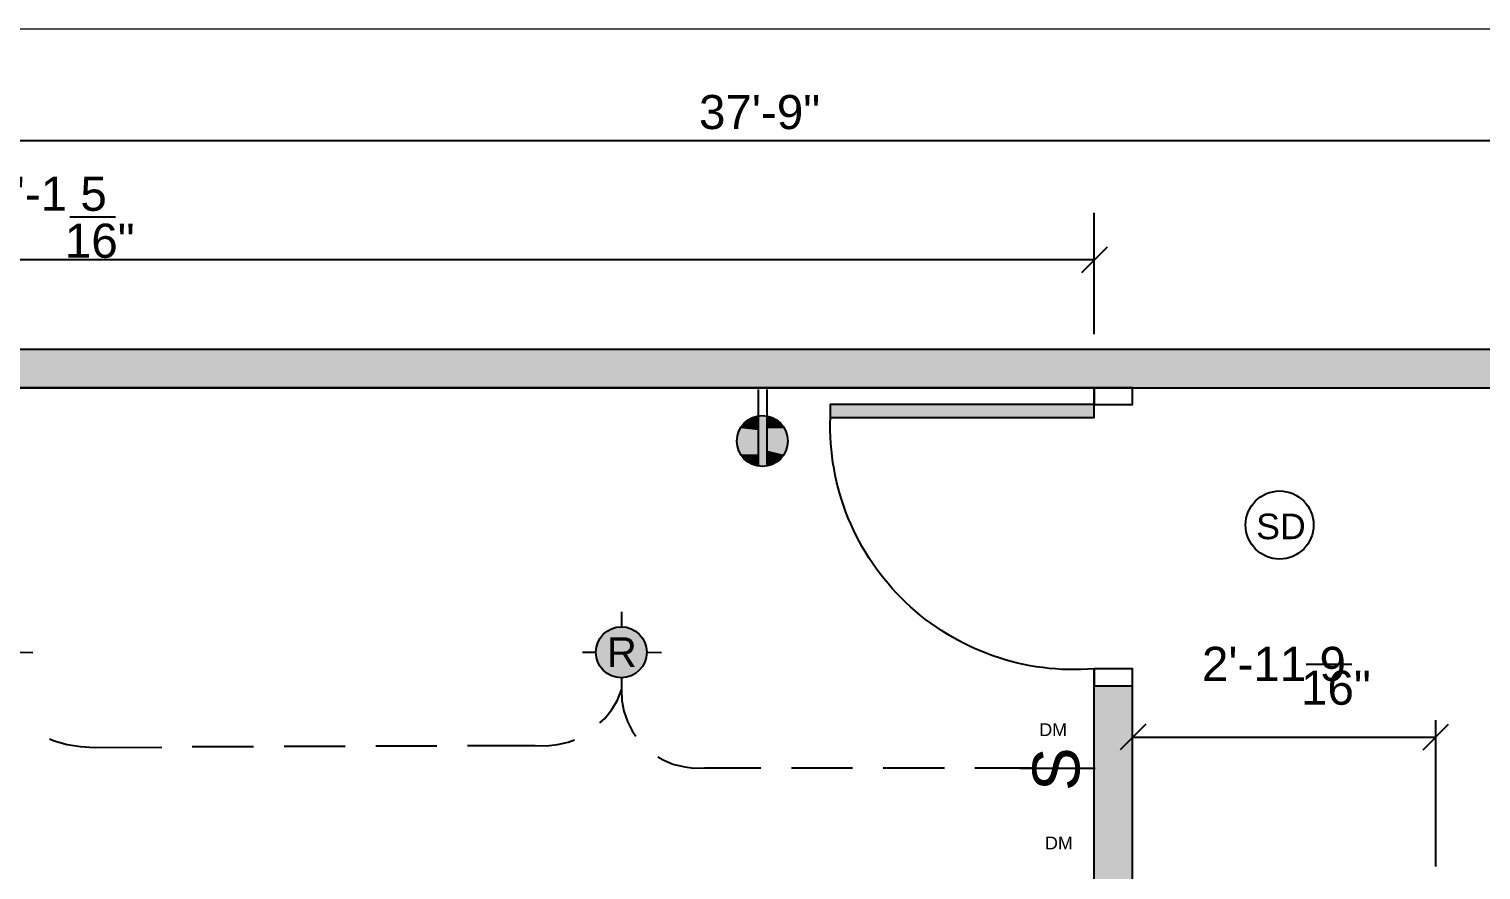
# Model space of a CAD drawing. Header units: millimetres. Extents: x -6528 to 8477, y -4350 to 6937.
# Drawn here: x -941 to 3386, y 4432 to 6937 of the extents above; entities that cross this region are included whole.
import ezdxf

# ---------------------------------------------------------------- set-up
doc = ezdxf.new("R2010")
doc.units = ezdxf.units.MM
doc.styles.add('PDF Arial', font='arial.ttf')

msp = doc.modelspace()

# ---------------------------------------------------------------- linework, layer by layer
at = {"color": 7, "lineweight": 0}
msp.add_lwpolyline([(-6528.3, -4349.5), (8476.7, -4349.5), (8476.7, 6937), (-6528.3, 6937)], close=True, dxfattribs=at)
at = {"color": 7, "lineweight": 25}
for points in [[(-4502, 6605.4), (6999.5, 6605.4)], [(-819.8, 6377.3), (-683.7, 6377.3)], [(2233.9, 6028.4), (2233.9, 6389.2)], [(2196.3, 6211.8), (2272.8, 6288.3)], [(-4502, 6250.7), (2233.9, 6250.7)], [(7113.7, 5031), (6999.5, 5031), (6999.5, 4980), (7113.7, 4980), (7113.7, 5982.2), (-4616.2, 5982.2), (-4616.2, 4980), (-4502, 4980), (-4502, 5868)], [(-4502, 5868), (2348.1, 5868), (-4502, 5868)], [(1233, 5633.6), (1233, 5863.2)], [(1258.5, 5633.6), (1258.5, 5863.2)], [(2233.9, 5818.2), (2233.9, 5868), (2233.9, 5818.2), (2348.1, 5818.2), (2348.1, 5868), (6999.5, 5868), (6999.5, 4980)], [(824.8, 5201.1), (824.8, 5155)], [(-929.3, 5078.4), (-971.9, 5079.6)], [(749.5, 5079.6), (708.2, 5079.6)], [(943.8, 5078.4), (900.1, 5079.6)], [(2233.9, 5031), (2233.9, 5031)], [(2348.1, 1933.3), (3251.9, 1933.3), (2348.1, 1933.3), (2348.1, 2834.7), (2348.1, 5031), (2233.9, 5031), (2233.9, 4980), (2348.1, 4980)], [(2233.9, 5031), (2233.9, 5031)], [(2865.6, 5044.4), (3001.7, 5044.4)], [(824.8, 5003.1), (824.8, 4967.9)], [(760.4, 4869.5), (775, 4882.8), (795.6, 4909.6), (812.7, 4937.5), (824.8, 4967.9), (826, 4936.3), (832.1, 4904.7), (843, 4874.3), (856.4, 4846.4), (867.3, 4830.6)], [(2387, 4865.8), (2310.5, 4789.3)], [(2348.1, 4636.2), (2348.1, 4878)], [(3214.3, 4789.3), (3289.6, 4865.8)], [(3251.9, 4441.9), (3251.9, 4878)], [(-879.5, 4822.1), (-866.2, 4816), (-827.3, 4805.1), (-787.2, 4799), (-747.1, 4796.6), (-545.5, 4797.8)], [(365.6, 4802.7), (567.3, 4802.7), (601.3, 4801.4), (634.1, 4805.1), (665.7, 4812.4), (685.1, 4819.7)], [(2348.1, 4827), (3251.9, 4827)], [(-454.4, 4799), (-272.1, 4799)], [(-181, 4800.2), (1.2, 4800.2)], [(92.3, 4801.4), (274.5, 4801.4)], [(932.9, 4768.7), (948.7, 4760.1), (977.9, 4746.8), (1008.2, 4739.5), (1039.8, 4734.6), (1072.6, 4735.9), (1240.3, 4735.9)], [(1331.4, 4735.9), (1513.6, 4735.9)], [(1604.7, 4735.9), (1786.9, 4735.9)], [(1878, 4735.9), (2046.9, 4735.9)], [(2011.6, 4734.6), (2236.4, 4734.6)]]:
    msp.add_lwpolyline(points, dxfattribs=at)
msp.add_lwpolyline([(2233.9, 5818.2), (1446.8, 5818.2), (1446.8, 5779.3), (2233.9, 5779.3)], close=True, dxfattribs=at)
msp.add_lwpolyline([(1390.9, 2948.9), (1390.9, 2834.7), (1339.9, 2834.7), (1339.9, 2948.9), (2233.9, 2948.9), (2233.9, 5031, -0.449679), (1447.2, 5779.8)], format="xyb", dxfattribs=at)
for centre, radius in [((1244.5, 5709.5), 75.9), ((2786.1, 5459.3), 101.4), ((824.2, 5080.2), 75.9)]:
    msp.add_circle(centre, radius, dxfattribs=at)
msp.add_arc((-353.1, 9136.7), 5748.3, 209.23071, 278.18445, dxfattribs=at)
at = {"color": 252, "true_color": 0x959595, "transparency": 33554559}
for points in [[(3690.5, 5982.2), (-4616.2, 5982.2), (3690.5, 5868)], [(-4616.2, 5982.2), (3690.5, 5868), (-4616.2, 5868)], [(2233.9, 5818.2), (1446.8, 5818.2), (2233.9, 5779.3)], [(1446.8, 5818.2), (2233.9, 5779.3), (1446.8, 5779.3)], [(2348.1, 4980), (2233.9, 4980), (2348.1, 4156.4)], [(2233.9, 4980), (2348.1, 4156.4), (2233.9, 4156.4)]]:
    msp.add_solid(points, dxfattribs=at)
at = {"color": 102, "true_color": 0x12c44a, "transparency": 33554559}
for points in [[(1188, 5757.5), (1233, 5753.8), (1184.4, 5753.8)], [(1184.4, 5753.8), (1184.4, 5753.8), (1186.8, 5757.5)], [(1184.4, 5753.8), (1186.8, 5757.5), (1188, 5757.5)], [(1188, 5758.7), (1188, 5757.5), (1186.8, 5757.5)], [(1189.2, 5759.9), (1188, 5758.7), (1188, 5758.7)], [(1189.2, 5759.9), (1233, 5757.5), (1188, 5757.5)], [(1233, 5757.5), (1188, 5757.5), (1233, 5753.8)], [(1191.7, 5761.1), (1233, 5759.9), (1189.2, 5759.9)], [(1190.4, 5759.9), (1189.2, 5759.9), (1189.2, 5759.9)], [(1189.2, 5759.9), (1233, 5759.9), (1233, 5759.9)], [(1233, 5759.9), (1233, 5759.9), (1189.2, 5759.9)], [(1233, 5759.9), (1189.2, 5759.9), (1233, 5757.5)], [(1192.9, 5762.3), (1191.7, 5761.1), (1190.4, 5761.1)], [(1190.4, 5761.1), (1191.7, 5761.1), (1190.4, 5759.9)], [(1192.9, 5762.3), (1233, 5761.1), (1191.7, 5761.1)], [(1233, 5761.1), (1191.7, 5761.1), (1233, 5759.9)], [(1195.3, 5764.8), (1233, 5762.3), (1192.9, 5762.3)], [(1194.1, 5763.6), (1192.9, 5762.3), (1192.9, 5762.3)], [(1233, 5762.3), (1192.9, 5762.3), (1233, 5761.1)], [(1196.5, 5767.2), (1195.3, 5764.8), (1194.1, 5764.8)], [(1194.1, 5764.8), (1195.3, 5764.8), (1194.1, 5763.6)], [(1197.7, 5767.2), (1233, 5764.8), (1195.3, 5764.8)], [(1197.7, 5767.2), (1196.5, 5767.2), (1195.3, 5764.8)], [(1233, 5764.8), (1195.3, 5764.8), (1233, 5762.3)], [(1197.7, 5767.2), (1196.5, 5767.2), (1196.5, 5767.2)], [(1199, 5768.4), (1200.2, 5768.4), (1197.7, 5767.2)], [(1200.2, 5768.4), (1233, 5767.2), (1197.7, 5767.2)], [(1233, 5767.2), (1197.7, 5767.2), (1233, 5764.8)], [(1201.4, 5769.6), (1200.2, 5768.4), (1199, 5768.4)], [(1199, 5768.4), (1200.2, 5768.4), (1200.2, 5768.4)], [(1200.2, 5768.4), (1200.2, 5768.4), (1199, 5768.4)], [(1202.6, 5770.8), (1233, 5768.4), (1200.2, 5768.4)], [(1200.2, 5768.4), (1233, 5768.4), (1233, 5768.4)], [(1233, 5768.4), (1233, 5768.4), (1200.2, 5768.4)], [(1233, 5768.4), (1200.2, 5768.4), (1233, 5767.2)], [(1202.6, 5770.8), (1201.4, 5769.6), (1201.4, 5769.6)], [(1205, 5772.1), (1203.8, 5770.8), (1202.6, 5770.8)], [(1203.8, 5770.8), (1233, 5770.8), (1202.6, 5770.8)], [(1202.6, 5770.8), (1203.8, 5770.8), (1203.8, 5770.8)], [(1233, 5770.8), (1202.6, 5770.8), (1233, 5768.4)], [(1206.2, 5773.3), (1233, 5770.8), (1203.8, 5770.8)], [(1206.2, 5773.3), (1205, 5772.1), (1205, 5772.1)], [(1208.7, 5774.5), (1233, 5773.3), (1206.2, 5773.3)], [(1206.2, 5773.3), (1206.2, 5773.3), (1207.5, 5774.5)], [(1206.2, 5773.3), (1207.5, 5774.5), (1208.7, 5774.5)], [(1233, 5773.3), (1206.2, 5773.3), (1233, 5770.8)], [(1209.9, 5775.7), (1208.7, 5774.5), (1207.5, 5774.5)], [(1209.9, 5775.7), (1233, 5774.5), (1208.7, 5774.5)], [(1233, 5774.5), (1208.7, 5774.5), (1233, 5773.3)], [(1211.1, 5775.7), (1212.3, 5775.7), (1209.9, 5775.7)], [(1212.3, 5775.7), (1233, 5775.7), (1209.9, 5775.7)], [(1233, 5775.7), (1209.9, 5775.7), (1233, 5774.5)], [(1213.5, 5776.9), (1212.3, 5775.7), (1211.1, 5775.7)], [(1211.1, 5775.7), (1212.3, 5775.7), (1212.3, 5775.7)], [(1212.3, 5775.7), (1212.3, 5775.7), (1211.1, 5775.7)], [(1216, 5778.1), (1233, 5775.7), (1212.3, 5775.7)], [(1214.7, 5778.1), (1216, 5778.1), (1213.5, 5776.9)], [(1217.2, 5778.1), (1216, 5778.1), (1214.7, 5778.1)], [(1214.7, 5778.1), (1216, 5778.1), (1216, 5778.1)], [(1216, 5778.1), (1216, 5778.1), (1214.7, 5778.1)], [(1219.6, 5779.3), (1233, 5778.1), (1216, 5778.1)], [(1216, 5778.1), (1233, 5778.1), (1233, 5778.1)], [(1233, 5778.1), (1233, 5778.1), (1216, 5778.1)], [(1233, 5778.1), (1216, 5778.1), (1233, 5775.7)], [(1218.4, 5779.3), (1219.6, 5779.3), (1217.2, 5778.1)], [(1219.6, 5779.3), (1218.4, 5779.3), (1218.4, 5779.3)], [(1222, 5780.6), (1220.8, 5779.3), (1219.6, 5779.3)], [(1220.8, 5779.3), (1233, 5779.3), (1219.6, 5779.3)], [(1219.6, 5779.3), (1220.8, 5779.3), (1220.8, 5779.3)], [(1233, 5779.3), (1219.6, 5779.3), (1233, 5778.1)], [(1223.2, 5780.6), (1233, 5779.3), (1220.8, 5779.3)], [(1224.5, 5781.8), (1225.7, 5781.8), (1222, 5780.6)], [(1225.7, 5781.8), (1233, 5780.6), (1223.2, 5780.6)], [(1233, 5780.6), (1223.2, 5780.6), (1233, 5779.3)], [(1226.9, 5781.8), (1225.7, 5781.8), (1224.5, 5781.8)], [(1224.5, 5781.8), (1225.7, 5781.8), (1225.7, 5781.8)], [(1225.7, 5781.8), (1225.7, 5781.8), (1224.5, 5781.8)], [(1228.1, 5781.8), (1233, 5781.8), (1225.7, 5781.8)], [(1233, 5781.8), (1225.7, 5781.8), (1233, 5780.6)], [(1228.1, 5781.8), (1226.9, 5781.8), (1226.9, 5781.8)], [(1230.5, 5783), (1233, 5781.8), (1228.1, 5781.8)], [(1228.1, 5781.8), (1228.1, 5781.8), (1229.3, 5783)], [(1228.1, 5781.8), (1229.3, 5783), (1230.5, 5783)], [(1230.5, 5783), (1229.3, 5783), (1229.3, 5783)], [(1230.5, 5783), (1231.8, 5783), (1231.8, 5783)], [(1231.8, 5783), (1230.5, 5783), (1230.5, 5783)], [(1231.8, 5783), (1233, 5783), (1230.5, 5783)], [(1233, 5783), (1230.5, 5783), (1233, 5781.8)], [(1233, 5783), (1231.8, 5783), (1231.8, 5783)], [(1231.8, 5783), (1233, 5783), (1233, 5783)], [(1233, 5783), (1233, 5783), (1231.8, 5783)], [(1233, 5783), (1231.8, 5783), (1231.8, 5783)], [(1231.8, 5783), (1233, 5783), (1233, 5783)], [(1233, 5783), (1233, 5783), (1231.8, 5783)], [(1231.8, 5783), (1233, 5783), (1233, 5783)], [(1245.1, 5784.2), (1256, 5783), (1233, 5783)], [(1234.2, 5783), (1233, 5783), (1233, 5783)], [(1258.5, 5783), (1258.5, 5783), (1233, 5783)], [(1258.5, 5783), (1233, 5783), (1256, 5783)], [(1258.5, 5783), (1233, 5783), (1258.5, 5633.6)], [(1233, 5783), (1258.5, 5633.6), (1233, 5633.6)], [(1234.2, 5783), (1234.2, 5783), (1237.8, 5784.2)], [(1234.2, 5783), (1237.8, 5784.2), (1241.5, 5784.2)], [(1243.9, 5784.2), (1247.5, 5784.2), (1241.5, 5784.2)], [(1247.5, 5784.2), (1252.4, 5784.2), (1254.8, 5783)], [(1254.8, 5783), (1256, 5783), (1256, 5783)], [(1256, 5783), (1258.5, 5783), (1258.5, 5783)], [(1258.5, 5783), (1258.5, 5783), (1256, 5783)], [(1256, 5783), (1258.5, 5783), (1258.5, 5783)], [(1258.5, 5783), (1257.3, 5783), (1256, 5783)], [(1258.5, 5783), (1258.5, 5783), (1257.3, 5783)], [(1258.5, 5783), (1265.8, 5781.8), (1258.5, 5781.8)], [(1265.8, 5781.8), (1258.5, 5781.8), (1279.1, 5775.7)], [(1258.5, 5781.8), (1279.1, 5775.7), (1258.5, 5775.7)], [(1279.1, 5775.7), (1258.5, 5775.7), (1291.3, 5768.4)], [(1258.5, 5775.7), (1291.3, 5768.4), (1258.5, 5768.4)], [(1291.3, 5768.4), (1258.5, 5768.4), (1301, 5759.9)], [(1258.5, 5768.4), (1301, 5759.9), (1258.5, 5759.9)], [(1301, 5759.9), (1258.5, 5759.9), (1309.5, 5747.8)], [(1258.5, 5759.9), (1309.5, 5747.8), (1258.5, 5747.8)], [(1171, 5721), (1169.8, 5708.9), (1169.8, 5708.9)], [(1171, 5721), (1233, 5708.9), (1169.8, 5708.9)], [(1172.2, 5725.9), (1171, 5723.5), (1171, 5723.5)], [(1171, 5723.5), (1171, 5723.5), (1172.2, 5725.9)], [(1172.2, 5725.9), (1233, 5722.3), (1171, 5722.3)], [(1171, 5723.5), (1171, 5722.3), (1171, 5722.3)], [(1171, 5722.3), (1233, 5722.3), (1233, 5722.3)], [(1171, 5722.3), (1171, 5721), (1171, 5721)], [(1233, 5722.3), (1171, 5722.3), (1233, 5721)], [(1171, 5722.3), (1233, 5721), (1171, 5721)], [(1233, 5721), (1171, 5721), (1233, 5708.9)], [(1174.7, 5734.4), (1233, 5727.1), (1172.2, 5727.1)], [(1172.2, 5727.1), (1172.2, 5727.1), (1173.4, 5734.4)], [(1172.2, 5727.1), (1173.4, 5734.4), (1174.7, 5734.4)], [(1172.2, 5727.1), (1172.2, 5725.9), (1172.2, 5725.9)], [(1172.2, 5727.1), (1233, 5727.1), (1233, 5727.1)], [(1233, 5727.1), (1233, 5727.1), (1172.2, 5727.1)], [(1233, 5727.1), (1172.2, 5727.1), (1233, 5725.9)], [(1172.2, 5727.1), (1233, 5725.9), (1172.2, 5725.9)], [(1233, 5725.9), (1172.2, 5725.9), (1233, 5722.3)], [(1174.7, 5735.6), (1174.7, 5734.4), (1173.4, 5734.4)], [(1177.1, 5740.5), (1233, 5736.8), (1174.7, 5736.8)], [(1177.1, 5740.5), (1174.7, 5736.8), (1174.7, 5736.8)], [(1174.7, 5736.8), (1174.7, 5736.8), (1177.1, 5740.5)], [(1174.7, 5736.8), (1174.7, 5735.6), (1174.7, 5735.6)], [(1174.7, 5736.8), (1233, 5736.8), (1233, 5736.8)], [(1233, 5736.8), (1233, 5736.8), (1174.7, 5736.8)], [(1233, 5736.8), (1174.7, 5736.8), (1233, 5735.6)], [(1174.7, 5736.8), (1233, 5735.6), (1174.7, 5735.6)], [(1233, 5735.6), (1233, 5734.4), (1174.7, 5735.6)], [(1233, 5734.4), (1174.7, 5735.6), (1174.7, 5734.4)], [(1233, 5734.4), (1174.7, 5734.4), (1233, 5727.1)], [(1180.7, 5747.8), (1233, 5741.7), (1177.1, 5741.7)], [(1179.5, 5746.6), (1177.1, 5741.7), (1177.1, 5741.7)], [(1177.1, 5741.7), (1177.1, 5741.7), (1179.5, 5746.6)], [(1177.1, 5741.7), (1177.1, 5740.5), (1177.1, 5740.5)], [(1233, 5741.7), (1177.1, 5741.7), (1233, 5740.5)], [(1177.1, 5741.7), (1233, 5740.5), (1177.1, 5740.5)], [(1177.1, 5740.5), (1233, 5740.5), (1233, 5740.5)], [(1233, 5740.5), (1177.1, 5740.5), (1233, 5736.8)], [(1180.7, 5747.8), (1179.5, 5746.6), (1179.5, 5746.6)], [(1181.9, 5750.2), (1180.7, 5749), (1180.7, 5749)], [(1181.9, 5750.2), (1233, 5747.8), (1180.7, 5747.8)], [(1180.7, 5749), (1180.7, 5747.8), (1180.7, 5747.8)], [(1180.7, 5747.8), (1233, 5747.8), (1233, 5747.8)], [(1233, 5747.8), (1233, 5747.8), (1180.7, 5747.8)], [(1233, 5747.8), (1180.7, 5747.8), (1233, 5741.7)], [(1183.2, 5752.6), (1233, 5750.2), (1181.9, 5750.2)], [(1183.2, 5752.6), (1181.9, 5750.2), (1181.9, 5750.2)], [(1181.9, 5750.2), (1181.9, 5750.2), (1183.2, 5752.6)], [(1233, 5750.2), (1181.9, 5750.2), (1233, 5747.8)], [(1184.4, 5753.8), (1233, 5752.6), (1183.2, 5752.6)], [(1184.4, 5752.6), (1183.2, 5752.6), (1183.2, 5752.6)], [(1233, 5752.6), (1183.2, 5752.6), (1233, 5750.2)], [(1184.4, 5753.8), (1184.4, 5752.6), (1184.4, 5752.6)], [(1233, 5753.8), (1184.4, 5753.8), (1233, 5752.6)], [(1309.5, 5747.8), (1258.5, 5747.8), (1315.6, 5735.6)], [(1258.5, 5747.8), (1315.6, 5735.6), (1258.5, 5735.6)], [(1315.6, 5735.6), (1258.5, 5735.6), (1319.2, 5722.3)], [(1258.5, 5735.6), (1319.2, 5722.3), (1258.5, 5722.3)], [(1319.2, 5722.3), (1258.5, 5722.3), (1320.4, 5708.9)], [(1258.5, 5722.3), (1320.4, 5708.9), (1258.5, 5708.9)], [(1169.8, 5708.9), (1171, 5695.5), (1171, 5695.5)], [(1233, 5708.9), (1169.8, 5708.9), (1233, 5694.3)], [(1169.8, 5708.9), (1233, 5694.3), (1171, 5694.3)], [(1171, 5695.5), (1171, 5694.3), (1171, 5694.3)], [(1171, 5694.3), (1233, 5694.3), (1233, 5694.3)], [(1233, 5694.3), (1233, 5694.3), (1171, 5694.3)], [(1233, 5694.3), (1171, 5694.3), (1233, 5690.7)], [(1171, 5694.3), (1233, 5690.7), (1172.2, 5690.7)], [(1171, 5694.3), (1172.2, 5690.7), (1172.2, 5690.7)], [(1172.2, 5690.7), (1172.2, 5690.7), (1171, 5694.3)], [(1172.2, 5690.7), (1172.2, 5689.5), (1172.2, 5689.5)], [(1233, 5690.7), (1172.2, 5690.7), (1233, 5689.5)], [(1172.2, 5690.7), (1233, 5689.5), (1172.2, 5689.5)], [(1172.2, 5689.5), (1233, 5689.5), (1233, 5689.5)], [(1233, 5689.5), (1172.2, 5689.5), (1233, 5682.2)], [(1172.2, 5689.5), (1233, 5682.2), (1174.7, 5682.2)], [(1172.2, 5689.5), (1174.7, 5682.2), (1173.4, 5682.2)], [(1173.4, 5682.2), (1174.7, 5682.2), (1174.7, 5681)], [(1233, 5682.2), (1174.7, 5682.2), (1233, 5681)], [(1174.7, 5682.2), (1233, 5681), (1174.7, 5681)], [(1174.7, 5681), (1174.7, 5679.7), (1174.7, 5679.7)], [(1174.7, 5681), (1233, 5681), (1233, 5681)], [(1233, 5681), (1233, 5681), (1174.7, 5681)], [(1233, 5681), (1174.7, 5681), (1233, 5679.7)], [(1174.7, 5681), (1233, 5679.7), (1174.7, 5679.7)], [(1233, 5679.7), (1174.7, 5679.7), (1233, 5676.1)], [(1174.7, 5679.7), (1233, 5676.1), (1177.1, 5676.1)], [(1174.7, 5679.7), (1177.1, 5676.1), (1177.1, 5676.1)], [(1177.1, 5676.1), (1177.1, 5676.1), (1174.7, 5679.7)], [(1177.1, 5674.9), (1177.1, 5674.9), (1177.1, 5676.1)], [(1177.1, 5674.9), (1177.1, 5676.1), (1233, 5674.9)], [(1177.1, 5676.1), (1233, 5674.9), (1233, 5676.1)], [(1233, 5674.9), (1177.1, 5674.9), (1233, 5670)], [(1177.1, 5674.9), (1233, 5670), (1179.5, 5670)], [(1177.1, 5674.9), (1179.5, 5670), (1179.5, 5670)], [(1179.5, 5670), (1179.5, 5670), (1177.1, 5674.9)], [(1179.5, 5670), (1180.7, 5668.8), (1180.7, 5668.8)], [(1233, 5670), (1179.5, 5670), (1233, 5668.8)], [(1179.5, 5670), (1233, 5668.8), (1180.7, 5668.8)], [(1180.7, 5668.8), (1180.7, 5667.6), (1180.7, 5667.6)], [(1180.7, 5668.8), (1233, 5668.8), (1233, 5668.8)], [(1233, 5668.8), (1233, 5668.8), (1180.7, 5668.8)], [(1233, 5668.8), (1180.7, 5668.8), (1233, 5663.9)], [(1180.7, 5668.8), (1233, 5663.9), (1183.2, 5663.9)], [(1320.4, 5708.9), (1258.5, 5708.9), (1319.2, 5694.3)], [(1258.5, 5708.9), (1319.2, 5694.3), (1258.5, 5694.3)], [(1319.2, 5694.3), (1258.5, 5694.3), (1315.6, 5681)], [(1258.5, 5694.3), (1315.6, 5681), (1258.5, 5681)], [(1315.6, 5681), (1258.5, 5681), (1309.5, 5668.8)], [(1258.5, 5681), (1309.5, 5668.8), (1258.5, 5668.8)], [(1309.5, 5668.8), (1258.5, 5668.8), (1301, 5656.7)], [(1258.5, 5668.8), (1301, 5656.7), (1258.5, 5656.7)], [(1180.7, 5667.6), (1181.9, 5666.4), (1181.9, 5666.4)], [(1181.9, 5666.4), (1183.2, 5663.9), (1183.2, 5663.9)], [(1183.2, 5663.9), (1183.2, 5663.9), (1181.9, 5666.4)], [(1183.2, 5663.9), (1184.4, 5663.9), (1184.4, 5663.9)], [(1183.2, 5663.9), (1233, 5663.9), (1184.4, 5663.9)], [(1184.4, 5663.9), (1184.4, 5662.7), (1184.4, 5662.7)], [(1233, 5663.9), (1184.4, 5663.9), (1233, 5662.7)], [(1184.4, 5663.9), (1233, 5662.7), (1184.4, 5662.7)], [(1184.4, 5662.7), (1186.8, 5659.1), (1188, 5659.1)], [(1184.4, 5662.7), (1188, 5659.1), (1188, 5659.1)], [(1233, 5662.7), (1184.4, 5662.7), (1233, 5656.7)], [(1184.4, 5662.7), (1233, 5656.7), (1189.2, 5656.7)], [(1186.8, 5659.1), (1188, 5659.1), (1188, 5657.9)], [(1188, 5657.9), (1189.2, 5656.7), (1189.2, 5656.7)], [(1189.2, 5656.7), (1190.4, 5656.7), (1190.4, 5656.7)], [(1189.2, 5656.7), (1233, 5656.7), (1233, 5656.7)], [(1233, 5656.7), (1233, 5656.7), (1189.2, 5656.7)], [(1233, 5656.7), (1189.2, 5656.7), (1233, 5654.2)], [(1189.2, 5656.7), (1233, 5654.2), (1192.9, 5654.2)], [(1190.4, 5656.7), (1191.7, 5655.4), (1190.4, 5655.4)], [(1192.9, 5654.2), (1192.9, 5654.2), (1190.4, 5655.4)], [(1192.9, 5654.2), (1190.4, 5655.4), (1191.7, 5655.4)], [(1192.9, 5654.2), (1194.1, 5653), (1194.1, 5653)], [(1233, 5654.2), (1192.9, 5654.2), (1233, 5653)], [(1192.9, 5654.2), (1233, 5653), (1194.1, 5653)], [(1194.1, 5653), (1195.3, 5651.8), (1194.1, 5651.8)], [(1233, 5653), (1194.1, 5653), (1233, 5651.8)], [(1194.1, 5653), (1233, 5651.8), (1195.3, 5651.8)], [(1195.3, 5651.8), (1194.1, 5651.8), (1197.7, 5649.4)], [(1194.1, 5651.8), (1197.7, 5649.4), (1196.5, 5649.4)], [(1233, 5651.8), (1195.3, 5651.8), (1233, 5649.4)], [(1195.3, 5651.8), (1233, 5649.4), (1197.7, 5649.4)], [(1196.5, 5649.4), (1197.7, 5649.4), (1197.7, 5649.4)], [(1197.7, 5649.4), (1200.2, 5648.2), (1199, 5648.2)], [(1233, 5649.4), (1197.7, 5649.4), (1233, 5648.2)], [(1197.7, 5649.4), (1233, 5648.2), (1200.2, 5648.2)], [(1199, 5648.2), (1200.2, 5648.2), (1201.4, 5646.9)], [(1199, 5648.2), (1200.2, 5648.2), (1200.2, 5648.2)], [(1200.2, 5648.2), (1200.2, 5648.2), (1199, 5648.2)], [(1200.2, 5648.2), (1233, 5648.2), (1233, 5648.2)], [(1233, 5648.2), (1233, 5648.2), (1200.2, 5648.2)], [(1233, 5648.2), (1200.2, 5648.2), (1233, 5645.7)], [(1200.2, 5648.2), (1233, 5645.7), (1203.8, 5645.7)], [(1201.4, 5646.9), (1202.6, 5645.7), (1202.6, 5645.7)], [(1202.6, 5645.7), (1203.8, 5645.7), (1205, 5644.5)], [(1202.6, 5645.7), (1203.8, 5645.7), (1203.8, 5645.7)], [(1203.8, 5645.7), (1203.8, 5645.7), (1202.6, 5645.7)], [(1233, 5645.7), (1203.8, 5645.7), (1233, 5644.5)], [(1203.8, 5645.7), (1233, 5644.5), (1205, 5644.5)], [(1205, 5644.5), (1206.2, 5643.3), (1206.2, 5643.3)], [(1233, 5644.5), (1205, 5644.5), (1233, 5643.3)], [(1205, 5644.5), (1233, 5643.3), (1206.2, 5643.3)], [(1233, 5643.3), (1206.2, 5643.3), (1233, 5642.1)], [(1206.2, 5643.3), (1233, 5642.1), (1208.7, 5642.1)], [(1206.2, 5643.3), (1208.7, 5642.1), (1207.5, 5642.1)], [(1207.5, 5642.1), (1208.7, 5642.1), (1209.9, 5640.9)], [(1233, 5642.1), (1208.7, 5642.1), (1233, 5640.9)], [(1208.7, 5642.1), (1233, 5640.9), (1209.9, 5640.9)], [(1209.9, 5640.9), (1212.3, 5640.9), (1211.1, 5640.9)], [(1233, 5640.9), (1209.9, 5640.9), (1212.3, 5640.9)], [(1209.9, 5640.9), (1233, 5640.9), (1233, 5640.9)], [(1211.1, 5640.9), (1212.3, 5640.9), (1213.5, 5639.6)], [(1211.1, 5640.9), (1212.3, 5640.9), (1212.3, 5640.9)], [(1212.3, 5640.9), (1212.3, 5640.9), (1211.1, 5640.9)], [(1233, 5640.9), (1212.3, 5640.9), (1233, 5638.4)], [(1212.3, 5640.9), (1233, 5638.4), (1216, 5638.4)], [(1213.5, 5639.6), (1216, 5638.4), (1214.7, 5638.4)], [(1214.7, 5638.4), (1216, 5638.4), (1217.2, 5638.4)], [(1214.7, 5638.4), (1216, 5638.4), (1216, 5638.4)], [(1216, 5638.4), (1216, 5638.4), (1214.7, 5638.4)], [(1216, 5638.4), (1233, 5638.4), (1233, 5638.4)], [(1233, 5638.4), (1233, 5638.4), (1216, 5638.4)], [(1233, 5638.4), (1216, 5638.4), (1233, 5637.2)], [(1216, 5638.4), (1233, 5637.2), (1219.6, 5637.2)], [(1217.2, 5638.4), (1219.6, 5637.2), (1218.4, 5637.2)], [(1220.8, 5637.2), (1219.6, 5637.2), (1218.4, 5637.2)], [(1219.6, 5637.2), (1218.4, 5637.2), (1220.8, 5637.2)], [(1233, 5637.2), (1233, 5637.2), (1219.6, 5637.2)], [(1233, 5637.2), (1219.6, 5637.2), (1220.8, 5637.2)], [(1219.6, 5637.2), (1220.8, 5637.2), (1222, 5636)], [(1233, 5637.2), (1220.8, 5637.2), (1233, 5636)], [(1220.8, 5637.2), (1233, 5636), (1223.2, 5636)], [(1222, 5636), (1225.7, 5636), (1224.5, 5636)], [(1233, 5636), (1223.2, 5636), (1225.7, 5636)], [(1223.2, 5636), (1233, 5636), (1233, 5636)], [(1225.7, 5636), (1224.5, 5636), (1225.7, 5634.8)], [(1224.5, 5636), (1225.7, 5634.8), (1224.5, 5634.8)], [(1224.5, 5634.8), (1225.7, 5634.8), (1226.9, 5634.8)], [(1233, 5636), (1225.7, 5636), (1233, 5634.8)], [(1225.7, 5636), (1233, 5634.8), (1228.1, 5634.8)], [(1226.9, 5634.8), (1228.1, 5634.8), (1228.1, 5634.8)], [(1228.1, 5634.8), (1233, 5634.8), (1230.5, 5634.8)], [(1228.1, 5634.8), (1230.5, 5634.8), (1229.3, 5634.8)], [(1229.3, 5634.8), (1230.5, 5634.8), (1230.5, 5633.6)], [(1233, 5634.8), (1230.5, 5634.8), (1233, 5633.6)], [(1230.5, 5634.8), (1233, 5633.6), (1231.8, 5633.6)], [(1230.5, 5633.6), (1231.8, 5633.6), (1231.8, 5633.6)], [(1233, 5633.6), (1231.8, 5633.6), (1230.5, 5633.6)], [(1231.8, 5633.6), (1230.5, 5633.6), (1233, 5633.6)], [(1231.8, 5633.6), (1233, 5633.6), (1233, 5633.6)], [(1231.8, 5633.6), (1233, 5633.6), (1233, 5633.6)], [(1233, 5633.6), (1233, 5633.6), (1231.8, 5633.6)], [(1231.8, 5633.6), (1233, 5633.6), (1233, 5633.6)], [(1231.8, 5633.6), (1233, 5633.6), (1233, 5633.6)], [(1233, 5633.6), (1233, 5633.6), (1231.8, 5633.6)], [(1233, 5633.6), (1234.2, 5633.6), (1234.2, 5633.6)], [(1258.5, 5633.6), (1256, 5633.6), (1233, 5633.6)], [(1233, 5633.6), (1256, 5633.6), (1245.1, 5632.4)], [(1234.2, 5633.6), (1241.5, 5632.4), (1237.8, 5632.4)], [(1241.5, 5632.4), (1247.5, 5632.4), (1243.9, 5632.4)], [(1254.8, 5633.6), (1252.4, 5632.4), (1247.5, 5632.4)], [(1256, 5633.6), (1254.8, 5633.6), (1254.8, 5633.6)], [(1257.3, 5633.6), (1258.5, 5633.6), (1256, 5633.6)], [(1256, 5633.6), (1258.5, 5633.6), (1258.5, 5633.6)], [(1258.5, 5633.6), (1257.3, 5633.6), (1257.3, 5633.6)], [(1301, 5656.7), (1258.5, 5656.7), (1291.3, 5648.2)], [(1258.5, 5656.7), (1291.3, 5648.2), (1258.5, 5648.2)], [(1291.3, 5648.2), (1258.5, 5648.2), (1279.1, 5640.9)], [(1258.5, 5648.2), (1279.1, 5640.9), (1258.5, 5640.9)], [(1279.1, 5640.9), (1258.5, 5640.9), (1265.8, 5634.8)], [(1258.5, 5640.9), (1265.8, 5634.8), (1258.5, 5634.8)], [(1265.8, 5634.8), (1258.5, 5634.8), (1258.5, 5633.6)], [(1258.5, 5634.8), (1258.5, 5633.6), (1258.5, 5633.6)]]:
    msp.add_solid(points, dxfattribs=at)
at = {"color": 2, "transparency": 33554559}
for points in [[(804.1, 5152.5), (858.8, 5147.7), (790.8, 5147.7)], [(817.5, 5155), (845.5, 5152.5), (804.1, 5152.5)], [(845.5, 5152.5), (804.1, 5152.5), (858.8, 5147.7)], [(832.1, 5155), (817.5, 5155), (845.5, 5152.5)], [(754.3, 5106.4), (898.9, 5093), (750.7, 5093)], [(760.4, 5119.7), (895.3, 5106.4), (754.3, 5106.4)], [(895.3, 5106.4), (754.3, 5106.4), (898.9, 5093)], [(768.9, 5130.7), (889.2, 5119.7), (760.4, 5119.7)], [(889.2, 5119.7), (760.4, 5119.7), (895.3, 5106.4)], [(778.6, 5140.4), (880.7, 5130.7), (768.9, 5130.7)], [(880.7, 5130.7), (768.9, 5130.7), (889.2, 5119.7)], [(790.8, 5147.7), (871, 5140.4), (778.6, 5140.4)], [(871, 5140.4), (778.6, 5140.4), (880.7, 5130.7)], [(858.8, 5147.7), (790.8, 5147.7), (871, 5140.4)], [(750.7, 5093), (900.1, 5079.6), (749.5, 5079.6)], [(900.1, 5079.6), (749.5, 5079.6), (898.9, 5065.1)], [(749.5, 5079.6), (898.9, 5065.1), (750.7, 5065.1)], [(898.9, 5093), (750.7, 5093), (900.1, 5079.6)], [(898.9, 5065.1), (750.7, 5065.1), (895.3, 5051.7)], [(750.7, 5065.1), (895.3, 5051.7), (754.3, 5051.7)], [(895.3, 5051.7), (754.3, 5051.7), (889.2, 5039.5)], [(754.3, 5051.7), (889.2, 5039.5), (760.4, 5039.5)], [(889.2, 5039.5), (760.4, 5039.5), (880.7, 5028.6)], [(760.4, 5039.5), (880.7, 5028.6), (768.9, 5028.6)], [(880.7, 5028.6), (768.9, 5028.6), (871, 5018.9)], [(768.9, 5028.6), (871, 5018.9), (778.6, 5018.9)], [(871, 5018.9), (778.6, 5018.9), (858.8, 5011.6)], [(778.6, 5018.9), (858.8, 5011.6), (790.8, 5011.6)], [(858.8, 5011.6), (790.8, 5011.6), (845.5, 5006.7)], [(790.8, 5011.6), (845.5, 5006.7), (804.1, 5006.7)], [(845.5, 5006.7), (804.1, 5006.7), (832.1, 5004.3)], [(804.1, 5006.7), (832.1, 5004.3), (817.5, 5004.3)]]:
    msp.add_solid(points, dxfattribs=at)

# ---------------------------------------------------------------- texts
at = {"color": 7, "attachment_point": 7, "style": 'PDF Arial'}
for s, insert, char_height in [('37\'-9"', (1055.6, 6637.6), 101.55), ("22'-1 5", (-1138.3, 6394), 101.55), ('16"', (-834.3, 6254.1), 101.55), ('SD', (2716.2, 5416), 76.16), ('R', (781.1, 5035.9), 88.9), ("2'-11 9", (2554.6, 4993.4), 101.55), ('16"', (2849.8, 4922.4), 101.55), ('DM', (2070, 4830.6), 38.08), ('DM', (2087, 4492.9), 38.08)]:
    msp.add_mtext(s, dxfattribs=dict(at, insert=insert, char_height=char_height))
at = {"color": 7, "insert": (2191.4, 4666.6), "char_height": 139.6, "attachment_point": 7, "rotation": 90, "style": 'PDF Arial'}
msp.add_mtext('S', dxfattribs=at)

doc.saveas('drawing.dxf')
